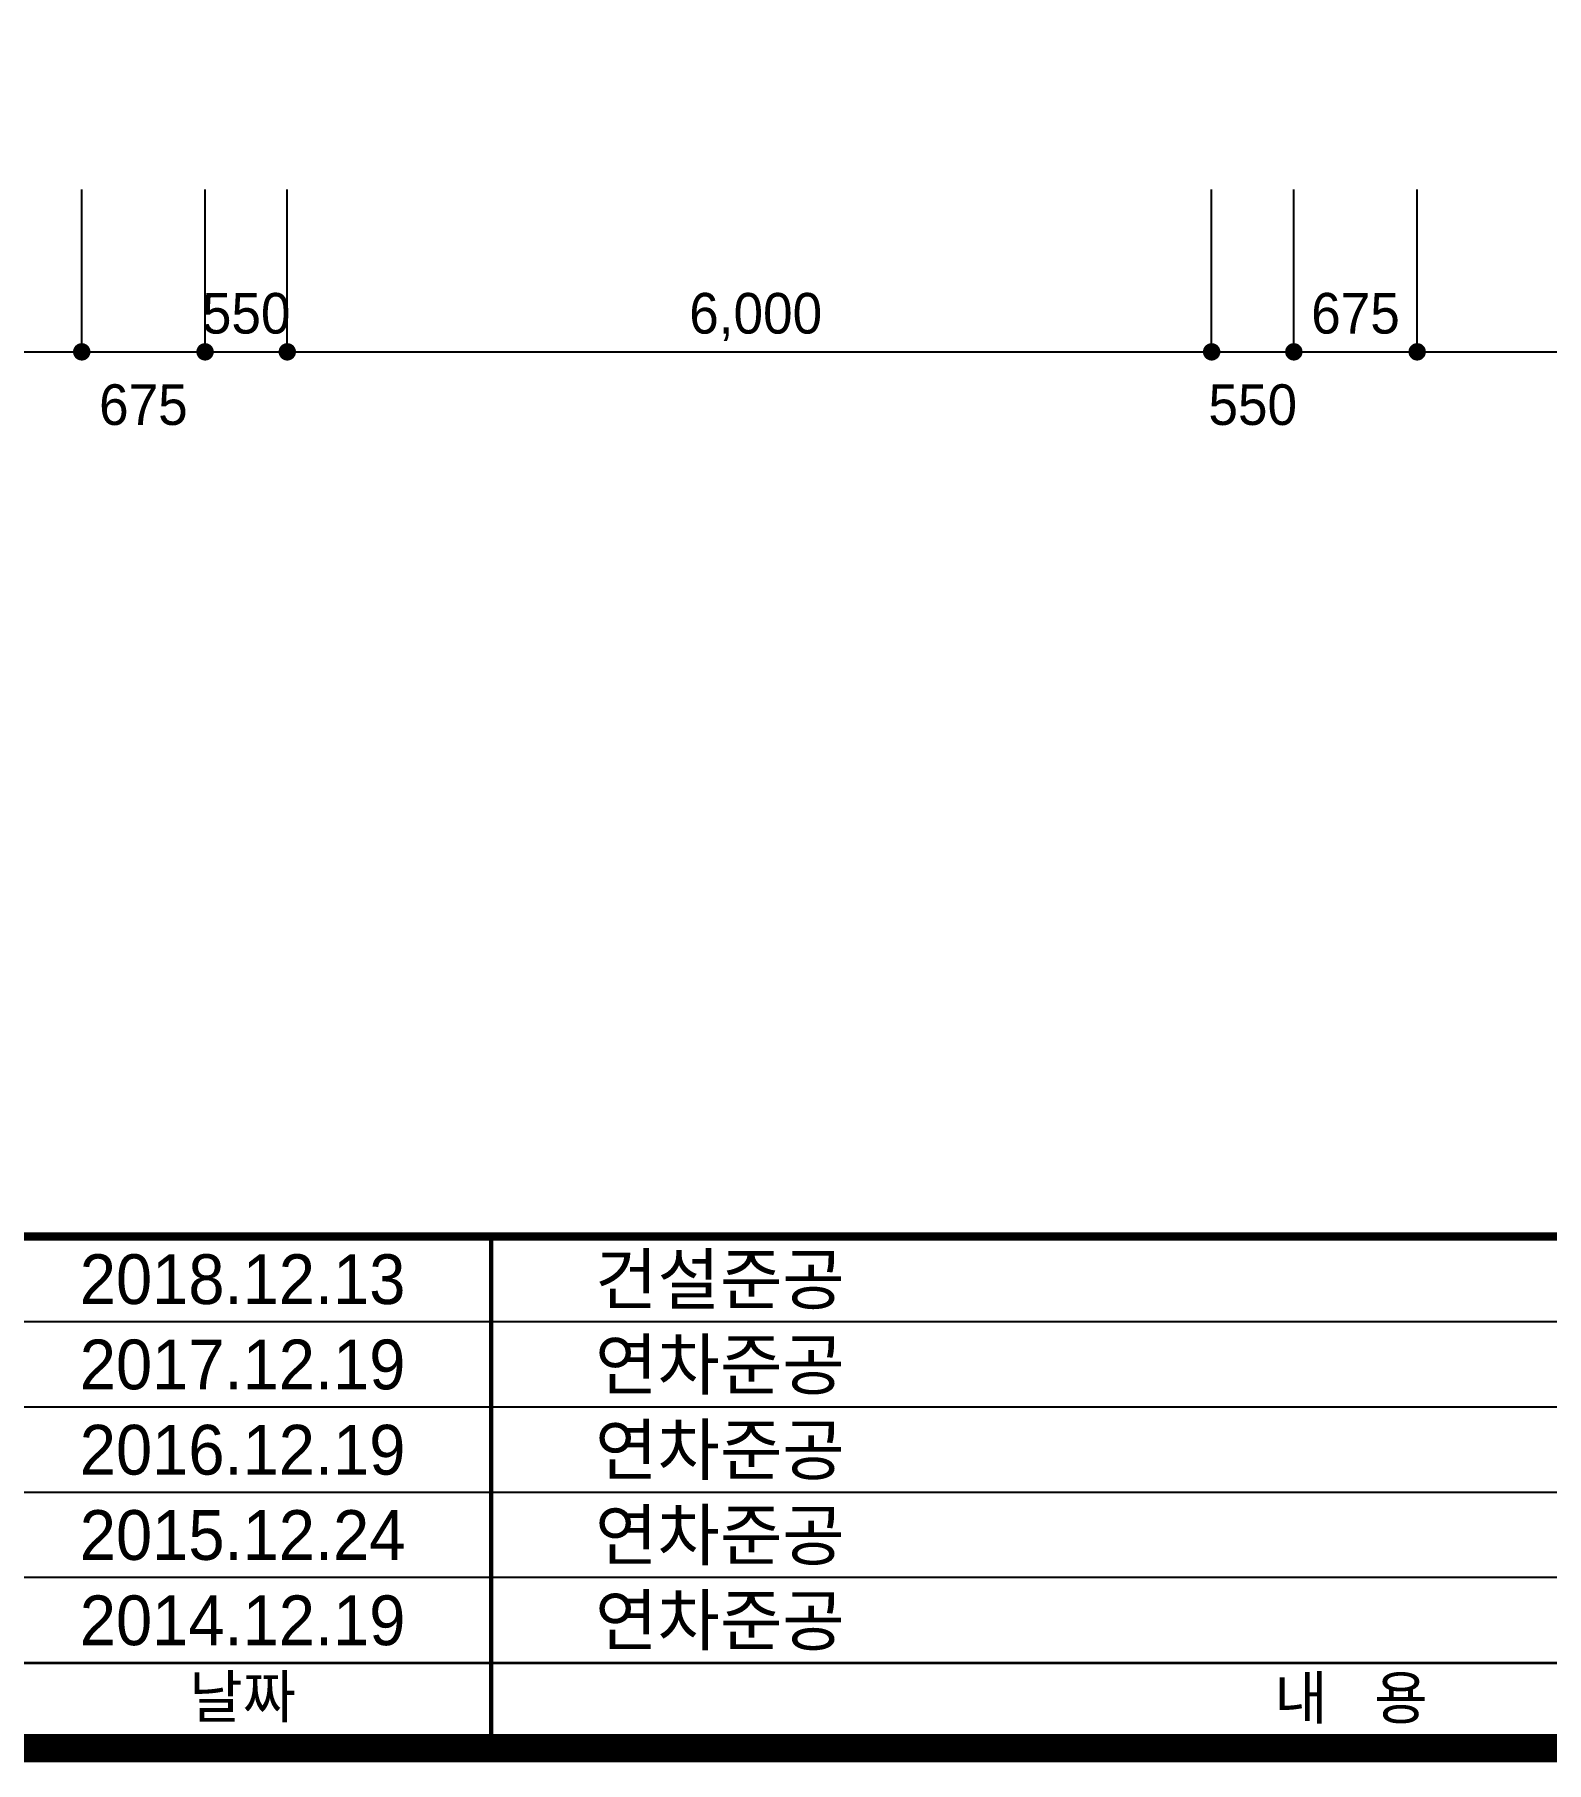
# Model space of a CAD drawing. Header units: metres. Extents: x 3558 to 3726, y 2272 to 2391.
# Drawn here: x 3623.08 to 3644.36, y 2275.62 to 2299.93 of the extents above; entities that cross this region are included whole.
import ezdxf
from ezdxf.enums import TextEntityAlignment as Align

# ---------------------------------------------------------------- set-up
doc = ezdxf.new("R2010")
doc.units = ezdxf.units.M
doc.header["$LTSCALE"] = 0.3
for name, color, linetype in [('CC-DIML', 1, 'Continuous'), ('CC-DIMT', 3, 'Continuous'), ('CX-BORD', 3, 'Continuous'), ('CX-BORD-LIN1', 4, 'Continuous'), ('CX-BORD-LIN2', 3, 'Continuous'), ('CX-BORD-TEX2', 7, 'Continuous'), ('CX-BORD-TEX3', 6, 'Continuous')]:
    doc.layers.add(name, color=color, linetype=linetype)
doc.styles.get("Standard").update_dxf_attribs({"font": '돋움.ttf'})
doc.styles.add('TB_TEXT', font='돋움.ttf')
doc.styles.add('TB_WBTXT', font='돋움.ttf')
doc.styles.add('TB_WMTXT', font='돋움.ttf')

# ---------------------------------------------------------------- blocks, each defined once
blk = doc.blocks.new('CXBLKA1-KECH-한국도로공사')
at = {"layer": 'CX-BORD-LIN1', "const_width": 2}
blk.add_lwpolyline([(796, -2.273736754432321e-12), (0, 0), (0, 553.9999999999993), (796, 553.9999999999993)], close=True, dxfattribs=at)
at = {"layer": 'CX-BORD-LIN1'}
for points, const_width in [([(796, 36.00000000000114), (0, 35.99999999999886)], 0.5999999999999999), ([(335, 4.547473508864641e-13), (335, 35.99999999999977)], 0.2999999999999999), ([(558, 6.000000000000227), (270, 5.999999999999318)], 0.2)]:
    blk.add_lwpolyline(points, dxfattribs=dict(at, const_width=const_width))
at = {"layer": 'CX-BORD-LIN2'}
blk.add_line((558, 30.00000000000023), (270, 29.99999999999955), dxfattribs=at)
for points in [[(558, 24.00000000000023), (270, 23.99999999999932)], [(558, 18.00000000000136), (270, 18.00000000000045)], [(558, 12.00000000000136), (270, 12.00000000000045)]]:
    blk.add_lwpolyline(points, dxfattribs=at)
at = {"layer": 'CX-BORD-LIN1', "style": 'TB_TEXT'}
for tag, height, p in [('TR_RNUM5', 2.999999999999999, (285.105116618196, 32.63656332936307)), ('TR_RDAT5', 3.5, (317.5, 33)), ('TR_DGN5', 3.5, (451.1184542177598, 33)), ('TR_CHK5', 3.5, (491.1184542177598, 33)), ('TR_APP5', 3.5, (531.1184542177598, 33.00000000000023)), ('TR_RNUM4', 2.999999999999999, (285.105116618196, 26.63656332936284)), ('TR_RDAT4', 3.5, (317.5, 27)), ('TR_DGN4', 3.5, (451.1184542177598, 27)), ('TR_CHK4', 3.5, (491.1184542177598, 27)), ('TR_APP4', 3.5, (531.1184542177598, 27.00000000000023)), ('TR_RNUM3', 2.999999999999999, (285.105116618196, 20.63656332936398)), ('TR_RDAT3', 3.5, (317.5, 21.00000000000114)), ('TR_DGN3', 3.5, (451.1184542177598, 21.00000000000114)), ('TR_CHK3', 3.5, (491.1184542177598, 21.00000000000114)), ('TR_APP3', 3.5, (531.1184542177598, 21.00000000000136)), ('TR_RNUM2', 2.999999999999999, (285.105116618196, 14.63656332936398)), ('TR_RDAT2', 3.5, (317.5, 15.00000000000114)), ('TR_DGN2', 3.5, (451.1184542177598, 15.00000000000114)), ('TR_CHK2', 3.5, (491.1184542177598, 15.00000000000114)), ('TR_APP2', 3.5, (531.1184542177598, 15.00000000000136)), ('TR_RNUM1', 2.999999999999999, (285.105116618196, 8.636563329362843)), ('TR_RDAT1', 3.5, (317.5, 9)), ('TR_DGN1', 3.5, (451.1184542177598, 9)), ('TR_CHK1', 3.5, (491.1184542177598, 9)), ('TR_APP1', 3.5, (531.1184542177598, 9.000000000000227))]:
    blk.add_attdef(tag, text='', height=height, dxfattribs=at).set_placement(p, align=Align.MIDDLE_CENTER)
for tag, p in [('TR_RCON5', (342.3033138082337, 33)), ('TR_RCON4', (342.3033138082337, 27)), ('TR_RCON3', (342.3033138082337, 21.00000000000114)), ('TR_RCON2', (342.3033138082337, 15.00000000000114)), ('TR_RCON1', (342.3033138082337, 9))]:
    blk.add_attdef(tag, text='', height=3.5, dxfattribs=at).set_placement(p, align=Align.MIDDLE_LEFT)
at = {"layer": 'CX-BORD-LIN2', "style": 'TB_TEXT'}
blk.add_attdef('TD_VERSION', text='', height=2.999999999999999, rotation=90, dxfattribs=at).set_placement((800.499999405456, 48.0148992121226), align=Align.MIDDLE_CENTER)
at = {"layer": 'CX-BORD-TEX2', "style": 'TB_WMTXT'}
for tag, height, p in [('TB_CNAME', 5, (15.34476638720116, 531.8324131479242)), ('TB_CSCOP', 3.999999999999999, (16.63456755316201, 523.8324131479242))]:
    blk.add_attdef(tag, text='', height=height, dxfattribs=at).set_placement(p, align=Align.BOTTOM_LEFT)
at = {"layer": 'CX-BORD-TEX2', "style": 'TB_WBTXT'}
for tag, height, p in [('TB_MTITIL', 10, (398, 533.326413560618)), ('TB_STITL', 7, (398, 518.326413560618))]:
    blk.add_attdef(tag, text='', height=height, dxfattribs=at).set_placement(p, align=Align.MIDDLE_CENTER)
at = {"layer": 'CX-BORD-TEX3', "style": 'TB_TEXT'}
for s, p in [('날짜', (317.5, 3.662000000000262)), ('내   용', (395.5, 3.58411517036393))]:
    blk.add_text(s, height=2.999999999999999, dxfattribs=at).set_placement(p, align=Align.MIDDLE)
for tag, height, p in [('TD_LNDST', 4.500000000000001, (215, 31.49999999999955)), ('TD_DSECT', 4.500000000000001, (605.5, 31.50000000000045)), ('TD_DDIST', 4.500000000000001, (654.5, 31.50000000000068)), ('TD_DNAME_TOP', 4.500000000000001, (755, 27.95701132476688)), ('TD_DCOMP', 4.500000000000001, (215, 22.58754437093035)), ('TD_CSECT', 4.500000000000001, (605.5, 22.50000000000045)), ('TD_CDIST', 4.500000000000001, (654.5, 22.50000000000068)), ('TD_DNAME_MAIN', 4.500000000000001, (755, 21.47309584254913)), ('TD_CCOMP', 4.500000000000001, (215, 13.59273296473089)), ('TD_HSCAL', 4.500000000000001, (620.8841087955548, 13.74838269424777)), ('TD_VSCAL', 4.500000000000001, (656.8614607241561, 13.74838269424777)), ('TD_DNAME_BOT', 2.999999999999999, (755, 15.24894304459826)), ('TD_CNAME', 5, (65, 7.595640316786785)), ('TD_FIELD', 4.500000000000001, (180, 5.125020286179733)), ('TD_CSTEP', 4.500000000000001, (250.7440000000001, 5.125020286179279)), ('TD_DWGNO', 4.500000000000001, (755, 5.001673382306535)), ('TD_DWGCODE', 4.500000000000001, (637, 4.790803741701211))]:
    blk.add_attdef(tag, text='', height=height, dxfattribs=at).set_placement(p, align=Align.MIDDLE_CENTER)

msp = doc.modelspace()

# ---------------------------------------------------------------- linework, layer by layer
at = {"layer": 'CC-DIML'}
for p, q in [((3623.748068980595, 2295.469891484226), (3623.748068980595, 2297.755605769484)), ((3625.483783265949, 2295.469891484226), (3625.483783265949, 2297.755605769484)), ((3626.640926122874, 2295.469891484226), (3626.640926122874, 2297.755605769484)), ((3639.650449929841, 2295.469891484226), (3639.650449929841, 2297.755605769484)), ((3640.807592786766, 2295.469891484226), (3640.807592786766, 2297.755605769484)), ((3642.543307072121, 2295.469891484226), (3642.543307072121, 2297.755605769484)), ((3608.255211840804, 2295.469891484226), (3658.03616421191, 2295.469891484226))]:
    msp.add_line(p, q, dxfattribs=at)
at = {"layer": 'CC-DIML', "const_width": 0.1224489795665139}
for points in [[(3623.791361232501, 2295.426599232287, 0.9999999999999999), (3623.704776728655, 2295.5131837361, 0.9999999999999999)], [(3625.527075517855, 2295.426599232287, 0.9999999999999999), (3625.440491014042, 2295.5131837361, 0.9999999999999999)], [(3626.684218374781, 2295.426599232287, 0.9999999999999999), (3626.597633870969, 2295.5131837361, 0.9999999999999999)], [(3639.693742181746, 2295.426599232287, 0.9999999999999999), (3639.607157677935, 2295.5131837361, 0.9999999999999999)], [(3640.850885038671, 2295.426599232287, 0.9999999999999999), (3640.76430053486, 2295.5131837361, 0.9999999999999999)], [(3642.58659932406, 2295.426599232287, 0.9999999999999999), (3642.500014820214, 2295.5131837361, 0.9999999999999999)]]:
    msp.add_lwpolyline(points, format="xyb", close=True, dxfattribs=at)

# ---------------------------------------------------------------- block references
at = {"layer": 'CX-BORD', "linetype": 'Continuous'}
ref = msp.add_blockref('CXBLKA1-KECH-한국도로공사', (3562.512018172696, 2275.821978303873), dxfattribs=dict(at, xscale=0.1999999999998181, yscale=0.1999999999998181, zscale=0.2000000000137599))
ref.add_attrib('TR_RDAT1', '2014.12.19', dxfattribs={"layer": 'CX-BORD-LIN1', "height": 0.6999999999993634, "rotation": 6.676620387326697e-09, "style": 'TB_TEXT'}).set_placement((3626.012018172638, 2277.621978303871), align=Align.MIDDLE_CENTER)
ref.add_attrib('TR_RCON1', '연차준공', dxfattribs={"layer": 'CX-BORD-LIN1', "height": 0.6999999999993634, "rotation": 6.676620387326697e-09, "style": 'TB_TEXT'}).set_placement((3630.97268093428, 2277.621978303871), align=Align.MIDDLE_LEFT)
ref.add_attrib('TR_RDAT2', '2015.12.24', dxfattribs={"layer": 'CX-BORD-LIN1', "height": 0.6999999999993634, "rotation": 6.676620387326697e-09, "style": 'TB_TEXT'}).set_placement((3626.012018172638, 2278.82197830387), align=Align.MIDDLE_CENTER)
ref.add_attrib('TR_RCON2', '연차준공', dxfattribs={"layer": 'CX-BORD-LIN1', "height": 0.6999999999993634, "rotation": 6.676620387326697e-09, "style": 'TB_TEXT'}).set_placement((3630.97268093428, 2278.82197830387), align=Align.MIDDLE_LEFT)
ref.add_attrib('TR_RDAT3', '2016.12.19', dxfattribs={"layer": 'CX-BORD-LIN1', "height": 0.6999999999993634, "rotation": 6.676620387326697e-09, "style": 'TB_TEXT'}).set_placement((3626.012018172638, 2280.021978303869), align=Align.MIDDLE_CENTER)
ref.add_attrib('TR_RCON3', '연차준공', dxfattribs={"layer": 'CX-BORD-LIN1', "height": 0.6999999999993634, "rotation": 6.676620387326697e-09, "style": 'TB_TEXT'}).set_placement((3630.97268093428, 2280.021978303869), align=Align.MIDDLE_LEFT)
ref.add_attrib('TR_RDAT4', '2017.12.19', dxfattribs={"layer": 'CX-BORD-LIN1', "height": 0.6999999999993634, "rotation": 6.676620387326697e-09, "style": 'TB_TEXT'}).set_placement((3626.012018172638, 2281.221978303868), align=Align.MIDDLE_CENTER)
ref.add_attrib('TR_RCON4', '연차준공', dxfattribs={"layer": 'CX-BORD-LIN1', "height": 0.6999999999993634, "rotation": 6.676620387326697e-09, "style": 'TB_TEXT'}).set_placement((3630.97268093428, 2281.221978303868), align=Align.MIDDLE_LEFT)
ref.add_attrib('TR_RDAT5', '2018.12.13', dxfattribs={"layer": 'CX-BORD-LIN1', "height": 0.6999999999993634, "rotation": 6.676620387326697e-09, "style": 'TB_TEXT'}).set_placement((3626.012018172638, 2282.421978303867), align=Align.MIDDLE_CENTER)
ref.add_attrib('TR_RCON5', '건설준공', dxfattribs={"layer": 'CX-BORD-LIN1', "height": 0.6999999999993634, "rotation": 6.676620387326697e-09, "style": 'TB_TEXT'}).set_placement((3630.97268093428, 2282.421978303867), align=Align.MIDDLE_LEFT)

# ---------------------------------------------------------------- texts
at = {"layer": 'CC-DIMT'}
for s, p in [('550', (3626.062354694413, 2295.727034341358)), ('6,000', (3633.233266531997, 2295.727034341358)), ('675', (3641.675449929442, 2295.727034341358)), ('675', (3624.615926123271, 2294.441320055634)), ('550', (3640.229021358303, 2294.441320055634))]:
    msp.add_text(s, height=0.5714285713144848, dxfattribs=at).set_placement(p, align=Align.CENTER)

doc.saveas('drawing.dxf')
